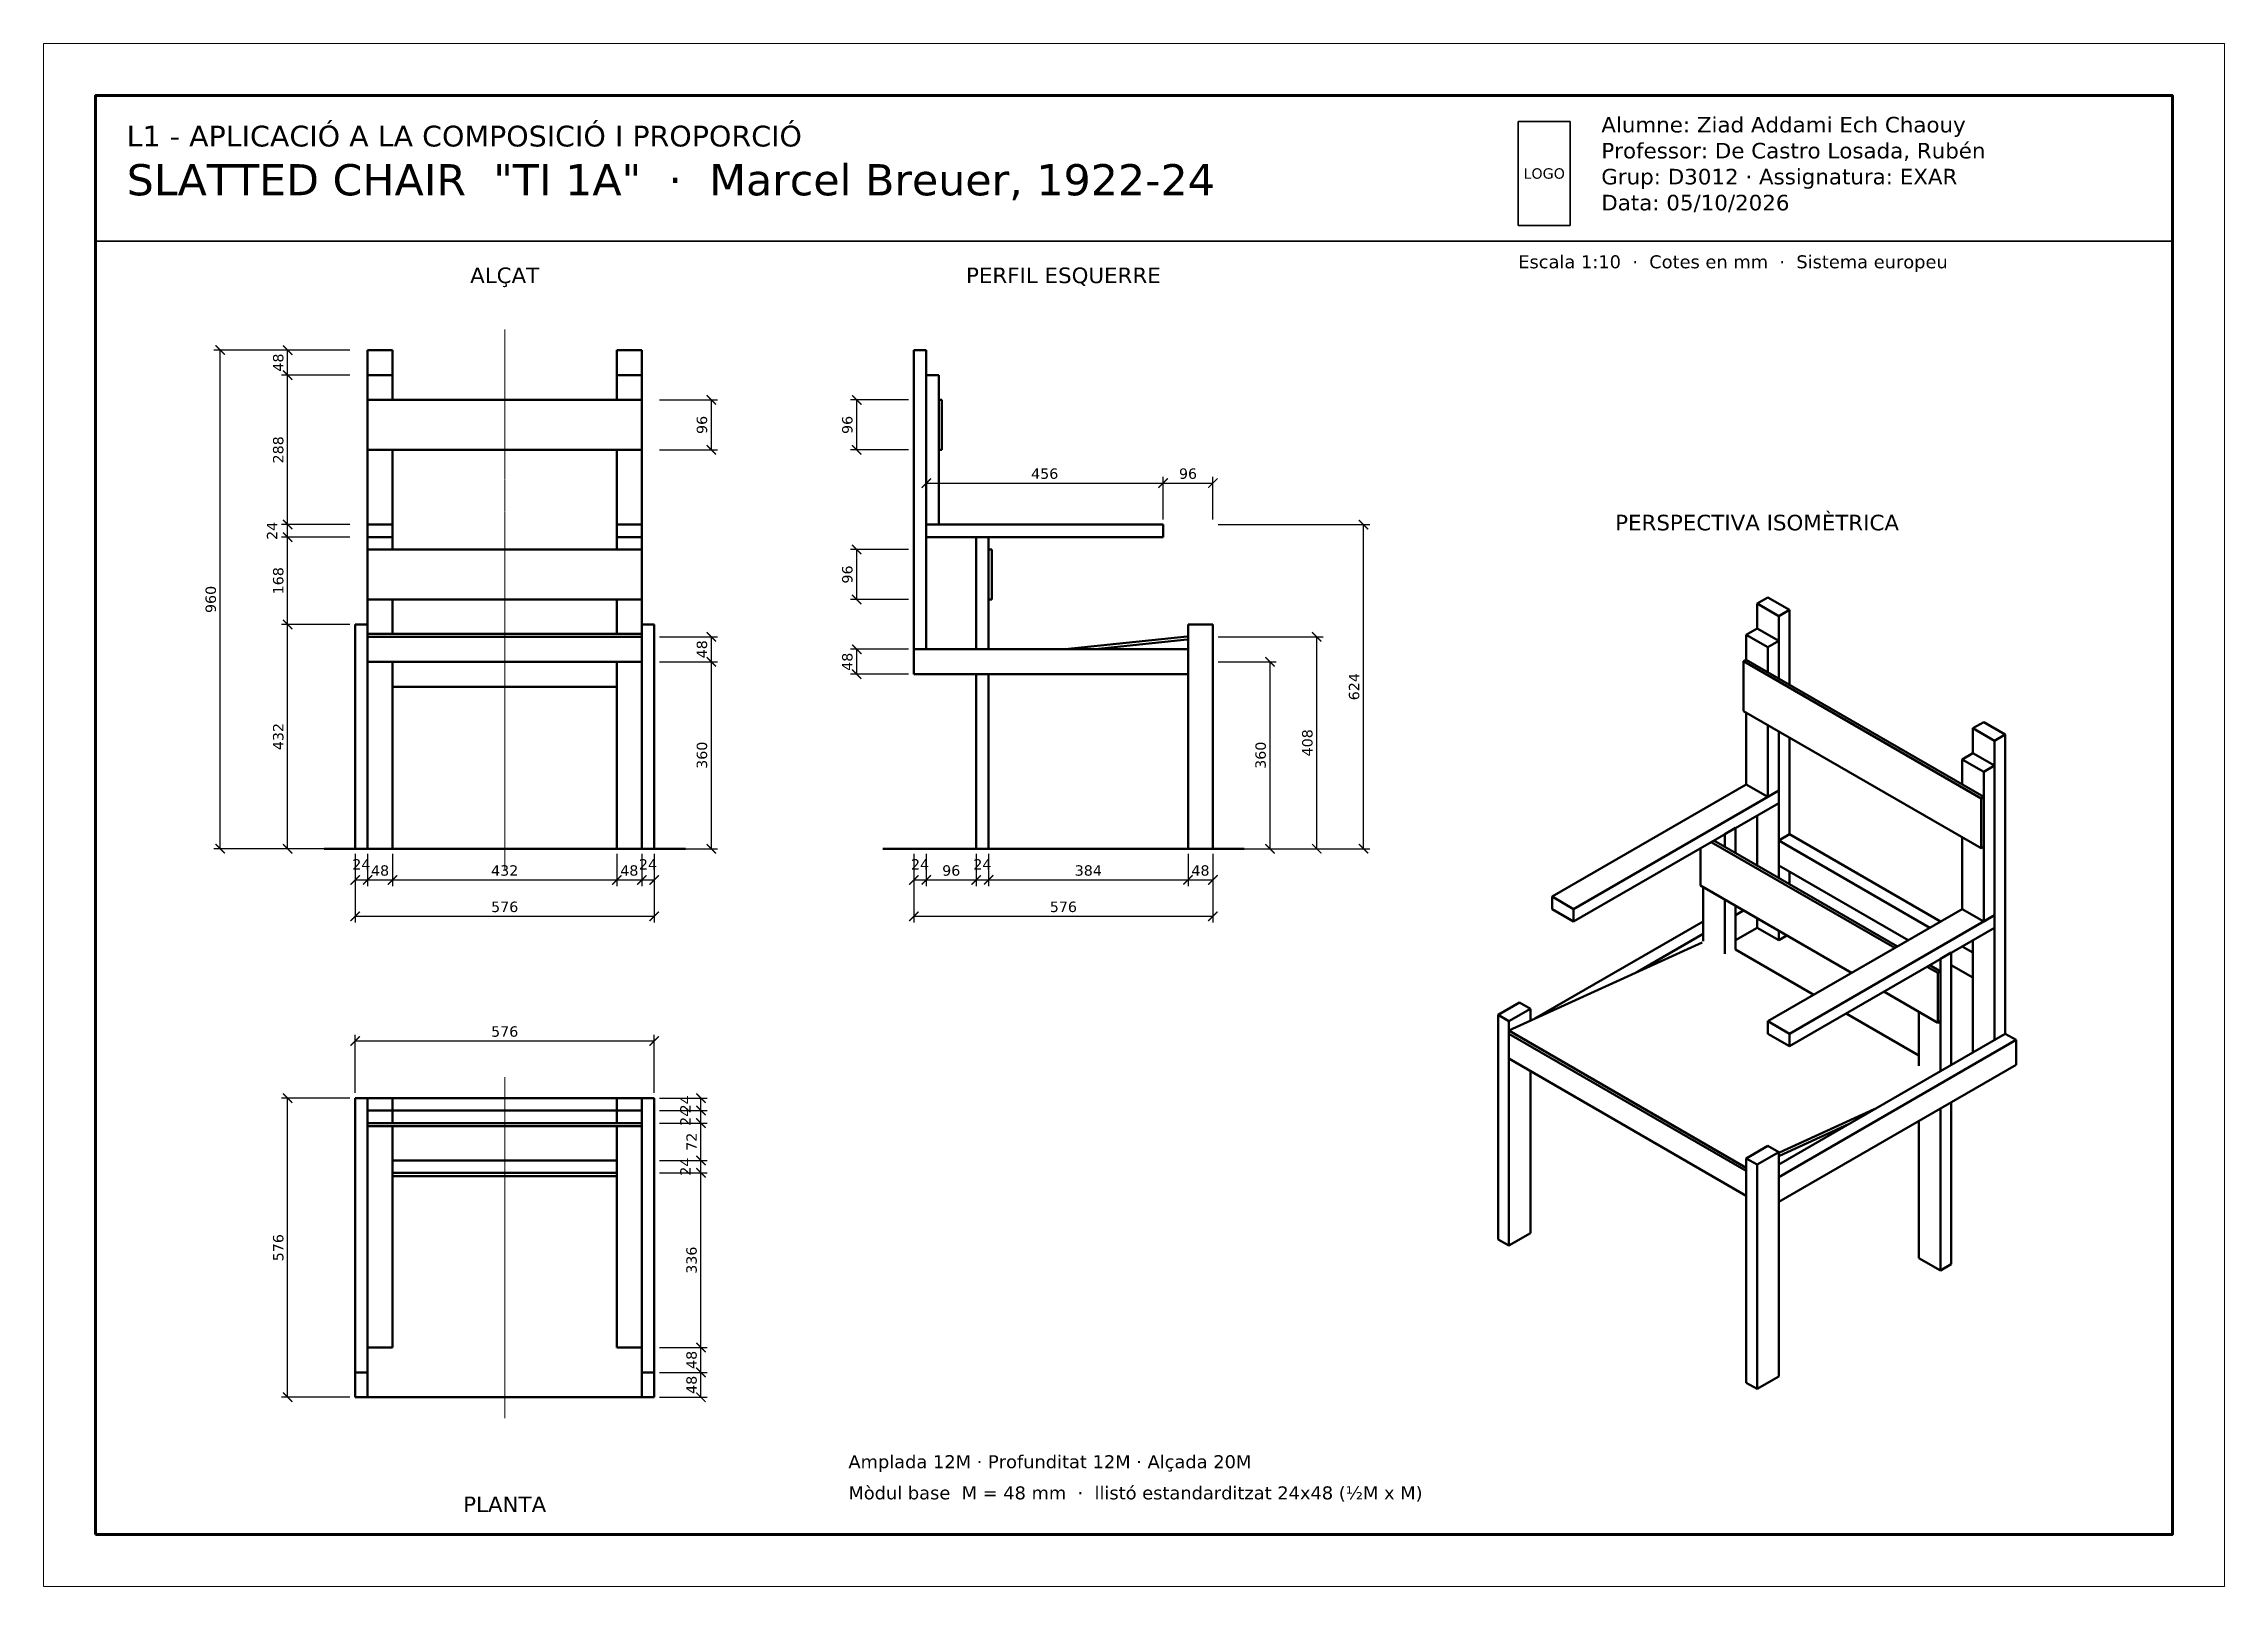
# Model space of a CAD drawing. Header units: millimetres. Extents: x 0 to 4200, y 0 to 2970.
import ezdxf
from ezdxf.enums import TextEntityAlignment as Align

# ---------------------------------------------------------------- set-up
doc = ezdxf.new("R2010")
doc.units = ezdxf.units.MM
doc.linetypes.add('CENTER', pattern=[5.08, 3.175, -0.635, 0.635, -0.635])
for name, color, linetype, lineweight in [('CAIXETI', 7, 'Continuous', 35), ('COTES', 1, 'Continuous', 18), ('EIXOS', 3, 'CENTER', 13), ('FUSTA', 7, 'Continuous', 50), ('LAMINA', 7, 'Continuous', 50), ('MARC', 7, 'Continuous', 70), ('TEXT', 7, 'Continuous', 25)]:
    doc.layers.add(name, color=color, linetype=linetype, lineweight=lineweight)
doc.styles.add('EXAR', font='DejaVuSans.ttf')
doc.dimstyles.new('EXAR_1-10', dxfattribs={"dimscale": 10, "dimtxt": 2, "dimasz": 1.8, "dimexe": 1.2, "dimexo": 1, "dimgap": 0.8, "dimtad": 1, "dimdec": 0, "dimtxsty": 'EXAR', "dimblk": 'ARCHTICK', "dimcen": 2.5, "dimclrd": 1, "dimclre": 1, "dimclrt": 7, "dimazin": 3, "dimtfac": 1, "dimtmove": 0, "dimatfit": 3})

# ---------------------------------------------------------------- blocks, each defined once
blk = doc.blocks.new('_ARCHTICK')
at = {"color": 0, "linetype": 'BYBLOCK', "const_width": 0.15}
blk.add_lwpolyline([(-0.5, -0.5), (0.5, 0.5)], dxfattribs=at)

msp = doc.modelspace()

# ---------------------------------------------------------------- linework, layer by layer
at = {"layer": 'CAIXETI'}
msp.add_line((100, 2590), (4100, 2590), dxfattribs=at)
at = {"layer": 'CAIXETI', "lineweight": 13}
msp.add_lwpolyline([(0, 0), (4200, 0), (4200, 2970), (0, 2970)], close=True, dxfattribs=at)
at = {"layer": 'CAIXETI'}
msp.add_lwpolyline([(2840, 2620), (2940, 2620), (2940, 2820), (2840, 2820)], close=True, dxfattribs=at)
at = {"layer": 'EIXOS'}
for p, q in [((888, 1380), (888, 2420)), ((888, 324), (888, 980))]:
    msp.add_line(p, q, dxfattribs=at)
at = {"layer": 'FUSTA'}
for p, q in [((624, 1756), (624, 2380)), ((624, 2380), (672, 2380)), ((672, 2284), (672, 2380)), ((1104, 2284), (1104, 2380)), ((1104, 2380), (1152, 2380)), ((1152, 1756), (1152, 2380)), ((1676, 1756), (1676, 2380)), ((1700, 2380), (1676, 2380)), ((1700, 1804), (1700, 2380)), ((624, 2044), (624, 2332)), ((624, 2332), (672, 2332)), ((672, 2284), (672, 2332)), ((1104, 2284), (1104, 2332)), ((1104, 2332), (1152, 2332)), ((1152, 2044), (1152, 2332)), ((1700, 2044), (1700, 2332)), ((1724, 2332), (1700, 2332)), ((1724, 2044), (1724, 2332)), ((672, 1996), (672, 2188)), ((672, 2044), (672, 2188)), ((1104, 1996), (1104, 2188)), ((1104, 2044), (1104, 2188)), ((624, 2020), (624, 2044)), ((624, 2044), (672, 2044)), ((624, 1420), (624, 2020)), ((624, 2020), (672, 2020)), ((672, 2020), (672, 2044)), ((672, 1996), (672, 2020)), ((1104, 2020), (1104, 2044)), ((1104, 2044), (1152, 2044)), ((1104, 1996), (1104, 2020)), ((1104, 2020), (1152, 2020)), ((1152, 2020), (1152, 2044)), ((1152, 1420), (1152, 2020)), ((1700, 2020), (1700, 2044)), ((2156, 2044), (1700, 2044)), ((1724, 2044), (1700, 2044)), ((2156, 2020), (1700, 2020)), ((1796, 1804), (1796, 2020)), ((1820, 2020), (1796, 2020)), ((1820, 1804), (1820, 2020)), ((2156, 2020), (2156, 2044)), ((1676, 1900), (1676, 1948)), ((1700, 1900), (1700, 1948)), ((672, 1834), (672, 1900)), ((672, 1900), (1104, 1900)), ((1104, 1834), (1104, 1900)), ((3300, 1892), (3320.8, 1904)), ((3300, 1844), (3300, 1892)), ((3300, 1892), (3341.6, 1868)), ((3362.4, 1880), (3320.8, 1904)), ((600, 1420), (600, 1852)), ((600, 1852), (624, 1852)), ((624, 1420), (624, 1852)), ((1152, 1420), (1152, 1852)), ((1152, 1852), (1176, 1852)), ((1176, 1420), (1176, 1852)), ((2204, 1420), (2204, 1852)), ((2252, 1852), (2204, 1852)), ((2204, 1830), (2204, 1852)), ((2252, 1420), (2252, 1852)), ((3341.6, 1868), (3362.4, 1880)), ((3341.6, 1748), (3341.6, 1868)), ((3362.4, 1736), (3362.4, 1880)), ((624, 1780), (624, 1828)), ((624, 1828), (1152, 1828)), ((1152, 1780), (1152, 1828)), ((2204, 1420), (2204, 1822)), ((2252, 1780), (2252, 1828)), ((3279.2, 1832), (3300, 1844)), ((3279.2, 1784), (3279.2, 1832)), ((3279.2, 1832), (3320.8, 1808)), ((3341.6, 1820), (3300, 1844)), ((3320.8, 1808), (3341.6, 1820)), ((3320.8, 1760), (3320.8, 1808)), ((3341.6, 1748), (3341.6, 1820)), ((600, 1756), (600, 1804)), ((624, 1756), (624, 1804)), ((624, 1780), (1152, 1780)), ((672, 1420), (672, 1780)), ((672, 1756), (672, 1780)), ((672, 1732), (672, 1780)), ((672, 1780), (1104, 1780)), ((1104, 1420), (1104, 1780)), ((1104, 1756), (1104, 1780)), ((1104, 1732), (1104, 1780)), ((1152, 1756), (1152, 1804)), ((1176, 1756), (1176, 1804)), ((1676, 1756), (1676, 1804)), ((2204, 1804), (1676, 1804)), ((1796, 1804), (1700, 1804)), ((1966, 1804), (1820, 1804)), ((2204, 1804), (2024, 1804)), ((2204, 1756), (2204, 1804)), ((672, 1732), (1104, 1732)), ((2204, 1756), (1676, 1756)), ((1700, 1756), (1676, 1756)), ((1796, 1756), (1676, 1756)), ((1796, 1420), (1796, 1756)), ((1796, 1732), (1796, 1756)), ((1820, 1420), (1820, 1756)), ((2204, 1756), (1820, 1756)), ((1820, 1732), (1820, 1756)), ((3279.2, 1544), (3279.2, 1682)), ((3320.8, 1520), (3320.8, 1658)), ((3341.6, 1364), (3341.6, 1646)), ((3341.6, 1532), (3341.6, 1646)), ((3715.7, 1652), (3736.5, 1664)), ((3715.7, 1604), (3715.7, 1652)), ((3715.7, 1652), (3757.3, 1628)), ((3778, 1640), (3736.5, 1664)), ((3757.3, 1628), (3778, 1640)), ((3778, 1064), (3778, 1640)), ((3362.4, 1448), (3362.4, 1634)), ((3694.9, 1592), (3715.7, 1604)), ((3757.3, 1580), (3715.7, 1604)), ((3757.3, 1052), (3757.3, 1628)), ((3694.9, 1544), (3694.9, 1592)), ((3694.9, 1592), (3736.5, 1568)), ((3736.5, 1568), (3757.3, 1580)), ((3736.5, 1280), (3736.5, 1568)), ((3757.3, 1292), (3757.3, 1580)), ((2905.1, 1328), (3279.2, 1544)), ((2946.7, 1304), (3341.6, 1532)), ((3279.2, 1544), (3320.8, 1520)), ((3320.8, 1520), (3341.6, 1532)), ((3341.6, 1508), (3341.6, 1532)), ((2946.7, 1280), (3341.6, 1508)), ((3300, 1388), (3300, 1484)), ((3237.6, 1448), (3258.4, 1460)), ((3237.6, 1424), (3237.6, 1448)), ((3258.4, 1412), (3258.4, 1460)), ((3341.6, 1436), (3362.4, 1448)), ((3341.6, 1388), (3341.6, 1436)), ((3341.6, 1436), (3632.6, 1268)), ((3653.3, 1280), (3362.4, 1448)), ((3694.9, 1304), (3694.9, 1442)), ((540, 1420), (1236, 1420)), ((600, 1420), (624, 1420)), ((624, 1420), (672, 1420)), ((1104, 1420), (1152, 1420)), ((1152, 1420), (1176, 1420)), ((1616, 1420), (2312, 1420)), ((1820, 1420), (1796, 1420)), ((2252, 1420), (2204, 1420)), ((3341.6, 1388), (3591, 1244)), ((3196.1, 1242), (3196.1, 1346)), ((3362.4, 1352), (3362.4, 1376)), ((2905.1, 1304), (2905.1, 1328)), ((2905.1, 1328), (2946.7, 1304)), ((2905.1, 1304), (2946.7, 1280)), ((2946.7, 1280), (2946.7, 1304)), ((3237.6, 1218), (3237.6, 1322)), ((3258.4, 1226), (3258.4, 1310)), ((3320.8, 1088), (3694.9, 1304)), ((3694.9, 1304), (3736.5, 1280)), ((2872.2, 1093), (3196.1, 1280)), ((3258.4, 1292), (3274, 1301)), ((3258.4, 1244), (3300, 1268)), ((3300, 1268), (3300, 1286)), ((3300, 1268), (3341.6, 1244)), ((3341.6, 1244), (3341.6, 1262)), ((3362.4, 1064), (3757.3, 1292)), ((3362.4, 1040), (3757.3, 1268)), ((3736.5, 1280), (3757.3, 1292)), ((3757.3, 1268), (3757.3, 1292)), ((3069.6, 1183), (3196.1, 1256)), ((3341.6, 1244), (3357.2, 1253)), ((3653.3, 1208), (3674.1, 1220)), ((3674.1, 1004), (3674.1, 1220)), ((3694.9, 1232), (3715.7, 1220)), ((3715.7, 1028), (3715.7, 1244)), ((3715.7, 1172), (3715.7, 1220)), ((3653.3, 992), (3653.3, 1208)), ((3674.1, 1196), (3715.7, 1172)), ((2801.2, 1100), (2842.7, 1124)), ((2801.2, 668), (2801.2, 1100)), ((2801.2, 1100), (2822, 1088)), ((2822, 1088), (2863.5, 1112)), ((2863.5, 1112), (2842.7, 1124)), ((2863.5, 1090), (2863.5, 1112)), ((3611.8, 1002), (3611.8, 1106)), ((2822, 656), (2822, 1088)), ((2822, 1016), (2822, 1064)), ((2822, 1064), (3279.2, 800)), ((3320.8, 1064), (3320.8, 1088)), ((3320.8, 1088), (3362.4, 1064)), ((3320.8, 1064), (3362.4, 1040)), ((3341.6, 812), (3778, 1064)), ((3341.6, 788), (3798.8, 1052)), ((3362.4, 1040), (3362.4, 1064)), ((3798.8, 1052), (3778, 1064)), ((3798.8, 1004), (3798.8, 1052)), ((2822, 1016), (3279.2, 752)), ((2863.5, 680), (2863.5, 992)), ((3341.6, 740), (3798.8, 1004)), ((600, 412), (600, 940)), ((624, 940), (600, 940)), ((624, 412), (624, 940)), ((624, 916), (624, 940)), ((672, 940), (624, 940)), ((672, 916), (672, 940)), ((1104, 940), (672, 940)), ((1104, 916), (1104, 940)), ((1152, 940), (1104, 940)), ((1152, 412), (1152, 940)), ((1176, 940), (1152, 940)), ((1152, 916), (1152, 940)), ((1176, 412), (1176, 940)), ((3674.1, 620), (3674.1, 932)), ((624, 916), (672, 916)), ((624, 460), (624, 916)), ((624, 892), (624, 916)), ((624, 892), (672, 892)), ((672, 892), (672, 916)), ((672, 916), (1104, 916)), ((672, 460), (672, 886)), ((1104, 916), (1152, 916)), ((1104, 892), (1104, 916)), ((1104, 892), (1152, 892)), ((1104, 460), (1104, 886)), ((1152, 460), (1152, 916)), ((1152, 892), (1152, 916)), ((3611.8, 632), (3611.8, 896)), ((3653.3, 608), (3653.3, 920)), ((3279.2, 824), (3320.8, 848)), ((3341.6, 836), (3320.8, 848)), ((624, 796), (624, 820)), ((672, 796), (672, 820)), ((1104, 820), (672, 820)), ((1104, 796), (1104, 820)), ((1152, 796), (1152, 820)), ((3279.2, 392), (3279.2, 824)), ((3279.2, 824), (3300, 812)), ((3279.2, 752), (3279.2, 800)), ((3300, 812), (3341.6, 836)), ((3300, 380), (3300, 812)), ((3341.6, 404), (3341.6, 836)), ((3341.6, 740), (3341.6, 788)), ((2822, 656), (2863.5, 680)), ((2801.2, 668), (2822, 656)), ((3611.8, 632), (3653.3, 608)), ((3653.3, 608), (3674.1, 620)), ((624, 460), (672, 460)), ((1104, 460), (1152, 460)), ((600, 364), (600, 412)), ((624, 412), (600, 412)), ((624, 364), (624, 412)), ((624, 364), (624, 388)), ((1152, 364), (1152, 412)), ((1176, 412), (1152, 412)), ((1152, 364), (1152, 388)), ((1176, 364), (1176, 412)), ((3279.2, 392), (3300, 380)), ((3300, 380), (3341.6, 404)), ((600, 364), (624, 364)), ((624, 364), (1152, 364)), ((1152, 364), (1176, 364))]:
    msp.add_line(p, q, dxfattribs=at)
at = {"layer": 'LAMINA'}
for p, q in [((624, 2188), (624, 2284)), ((624, 2284), (1152, 2284)), ((1152, 2188), (1152, 2284)), ((1724, 2188), (1724, 2284)), ((1730, 2284), (1724, 2284)), ((1730, 2188), (1730, 2284)), ((624, 2188), (1152, 2188)), ((1730, 2188), (1724, 2188)), ((624, 1900), (624, 1996)), ((624, 1996), (1152, 1996)), ((1152, 1900), (1152, 1996)), ((1820, 1900), (1820, 1996)), ((1826, 1996), (1820, 1996)), ((1826, 1900), (1826, 1996)), ((624, 1900), (1152, 1900)), ((1826, 1900), (1820, 1900)), ((624, 1828), (624, 1834)), ((624, 1786), (624, 1834)), ((624, 1834), (1152, 1834)), ((1152, 1828), (1152, 1834)), ((1152, 1786), (1152, 1834)), ((1967.2, 1804), (2202.2, 1828.8)), ((2202.2, 1822.8), (2025, 1804.1)), ((2252, 1828), (2252, 1834)), ((624, 1780), (624, 1786)), ((1152, 1780), (1152, 1786)), ((3274, 1781), (3279.2, 1784)), ((3274, 1685), (3274, 1781)), ((3274, 1781), (3731.3, 1517)), ((3736.5, 1520), (3279.2, 1784)), ((3274, 1685), (3731.3, 1421)), ((3731.3, 1517), (3736.5, 1520)), ((3731.3, 1421), (3731.3, 1517)), ((3736.5, 1424), (3736.5, 1520)), ((3211.7, 1433), (3565, 1229)), ((3570.2, 1232), (3216.9, 1436)), ((3190.9, 1349), (3190.9, 1421)), ((3731.3, 1421), (3736.5, 1424)), ((3190.9, 1349), (3481.9, 1181)), ((3194.4, 1239.8), (2822, 1070)), ((3258.4, 1226), (3409.1, 1139)), ((3627.4, 1193), (3648.1, 1181)), ((3653.3, 1184), (3632.6, 1196)), ((3648.1, 1181), (3653.3, 1184)), ((3648.1, 1085), (3648.1, 1181)), ((3653.3, 1088), (3653.3, 1184)), ((3544.2, 1145), (3648.1, 1085)), ((3471.5, 1103), (3611.8, 1022)), ((2822, 1064), (2822, 1070)), ((2822, 1070), (3279.2, 806)), ((3648.1, 1085), (3653.3, 1088)), ((624, 886), (624, 892)), ((1152, 892), (624, 892)), ((624, 886), (1152, 886)), ((1152, 886), (1152, 892)), ((3525.8, 918.4), (3343, 835.1)), ((3343, 829.1), (3475.8, 889.6)), ((624, 364), (624, 820)), ((1152, 364), (1152, 820)), ((3279.2, 800), (3279.2, 806)), ((624, 790), (624, 796)), ((1104, 796), (672, 796)), ((672, 790), (1104, 790)), ((1152, 790), (1152, 796))]:
    msp.add_line(p, q, dxfattribs=at)
at = {"layer": 'MARC'}
msp.add_lwpolyline([(100, 100), (4100, 100), (4100, 2870), (100, 2870)], close=True, dxfattribs=at)

# ---------------------------------------------------------------- texts
at = {"layer": 'TEXT', "style": 'EXAR'}
for s, height, p in [('L1 - APLICACIÓ A LA COMPOSICIÓ I PROPORCIÓ', 40, (160, 2760)), ('Alumne: Ziad Addami Ech Chaouy', 30, (3000, 2790)), ('Professor: De Castro Losada, Rubén', 30, (3000, 2740)), ('SLATTED CHAIR  "TI 1A"  ·  Marcel Breuer, 1922-24', 60, (160, 2660)), ('Grup: D3012 · Assignatura: EXAR', 30, (3000, 2690)), ('Data: 05/10/2026', 30, (3000, 2640)), ('Escala 1:10  ·  Cotes en mm  ·  Sistema europeu', 25, (2840, 2530)), ('Amplada 12M · Profunditat 12M · Alçada 20M', 25, (1550, 220)), ('Mòdul base  M = 48 mm  ·  llistó estandarditzat 24x48 (½M x M)', 25, (1550, 160))]:
    msp.add_text(s, height=height, dxfattribs=at).set_placement(p, align=Align.BOTTOM_LEFT)
msp.add_text('LOGO', height=20, dxfattribs=at).set_placement((2890, 2720), align=Align.MIDDLE_CENTER)
for s, p in [('ALÇAT', (888, 2500)), ('PERFIL ESQUERRE', (1964, 2500)), ('PERSPECTIVA ISOMÈTRICA', (3300, 2024)), ('PLANTA', (888, 134))]:
    msp.add_text(s, height=30, dxfattribs=at).set_placement(p, align=Align.BOTTOM_CENTER)

# ---------------------------------------------------------------- dimensions: what is measured, and where the dimension line sits
at = {"layer": 'COTES'}
for base, p1, p2 in [((340, 1420), (600, 1420), (600, 2380)), ((470, 2332), (600, 2332), (600, 2380)), ((470, 2044), (600, 2044), (600, 2332)), ((1286, 2188), (1176, 2188), (1176, 2284)), ((1566, 2188), (1676, 2188), (1676, 2284)), ((470, 2020), (600, 2020), (600, 2044)), ((470, 1852), (600, 1852), (600, 2020)), ((2542, 1420), (2252, 1420), (2252, 2044)), ((1566, 1900), (1676, 1900), (1676, 1996)), ((470, 1420), (600, 1420), (600, 1852)), ((1286, 1780), (1176, 1780), (1176, 1828)), ((1566, 1756), (1676, 1756), (1676, 1804)), ((2452, 1420), (2252, 1420), (2252, 1828)), ((1286, 1420), (1176, 1420), (1176, 1780)), ((2362, 1420), (2252, 1420), (2252, 1780)), ((470, 364), (600, 364), (600, 940)), ((1266, 916), (1176, 916), (1176, 940)), ((1266, 892), (1176, 892), (1176, 916)), ((1266, 820), (1176, 820), (1176, 892)), ((1266, 796), (1176, 796), (1176, 820)), ((1266, 460), (1176, 460), (1176, 796)), ((1266, 412), (1176, 412), (1176, 460)), ((1266, 364), (1176, 364), (1176, 412))]:
    msp.add_linear_dim(base=base, p1=p1, p2=p2, angle=90, dimstyle='EXAR_1-10', dxfattribs=at).render()
for base, p1, p2 in [((1700, 2124), (1700, 2044), (2156, 2044)), ((2156, 2124), (2156, 2044), (2252, 2044)), ((600, 1290), (600, 1420), (1176, 1420)), ((600, 1360), (600, 1420), (624, 1420)), ((624, 1360), (624, 1420), (672, 1420)), ((672, 1360), (672, 1420), (1104, 1420)), ((1104, 1360), (1104, 1420), (1152, 1420)), ((1152, 1360), (1152, 1420), (1176, 1420)), ((1676, 1290), (1676, 1420), (2252, 1420)), ((1676, 1360), (1676, 1420), (1700, 1420)), ((1700, 1360), (1700, 1420), (1796, 1420)), ((1796, 1360), (1796, 1420), (1820, 1420)), ((1820, 1360), (1820, 1420), (2204, 1420)), ((2204, 1360), (2204, 1420), (2252, 1420)), ((600, 1050), (600, 940), (1176, 940))]:
    msp.add_linear_dim(base=base, p1=p1, p2=p2, dimstyle='EXAR_1-10', dxfattribs=at).render()

doc.saveas('drawing.dxf')
